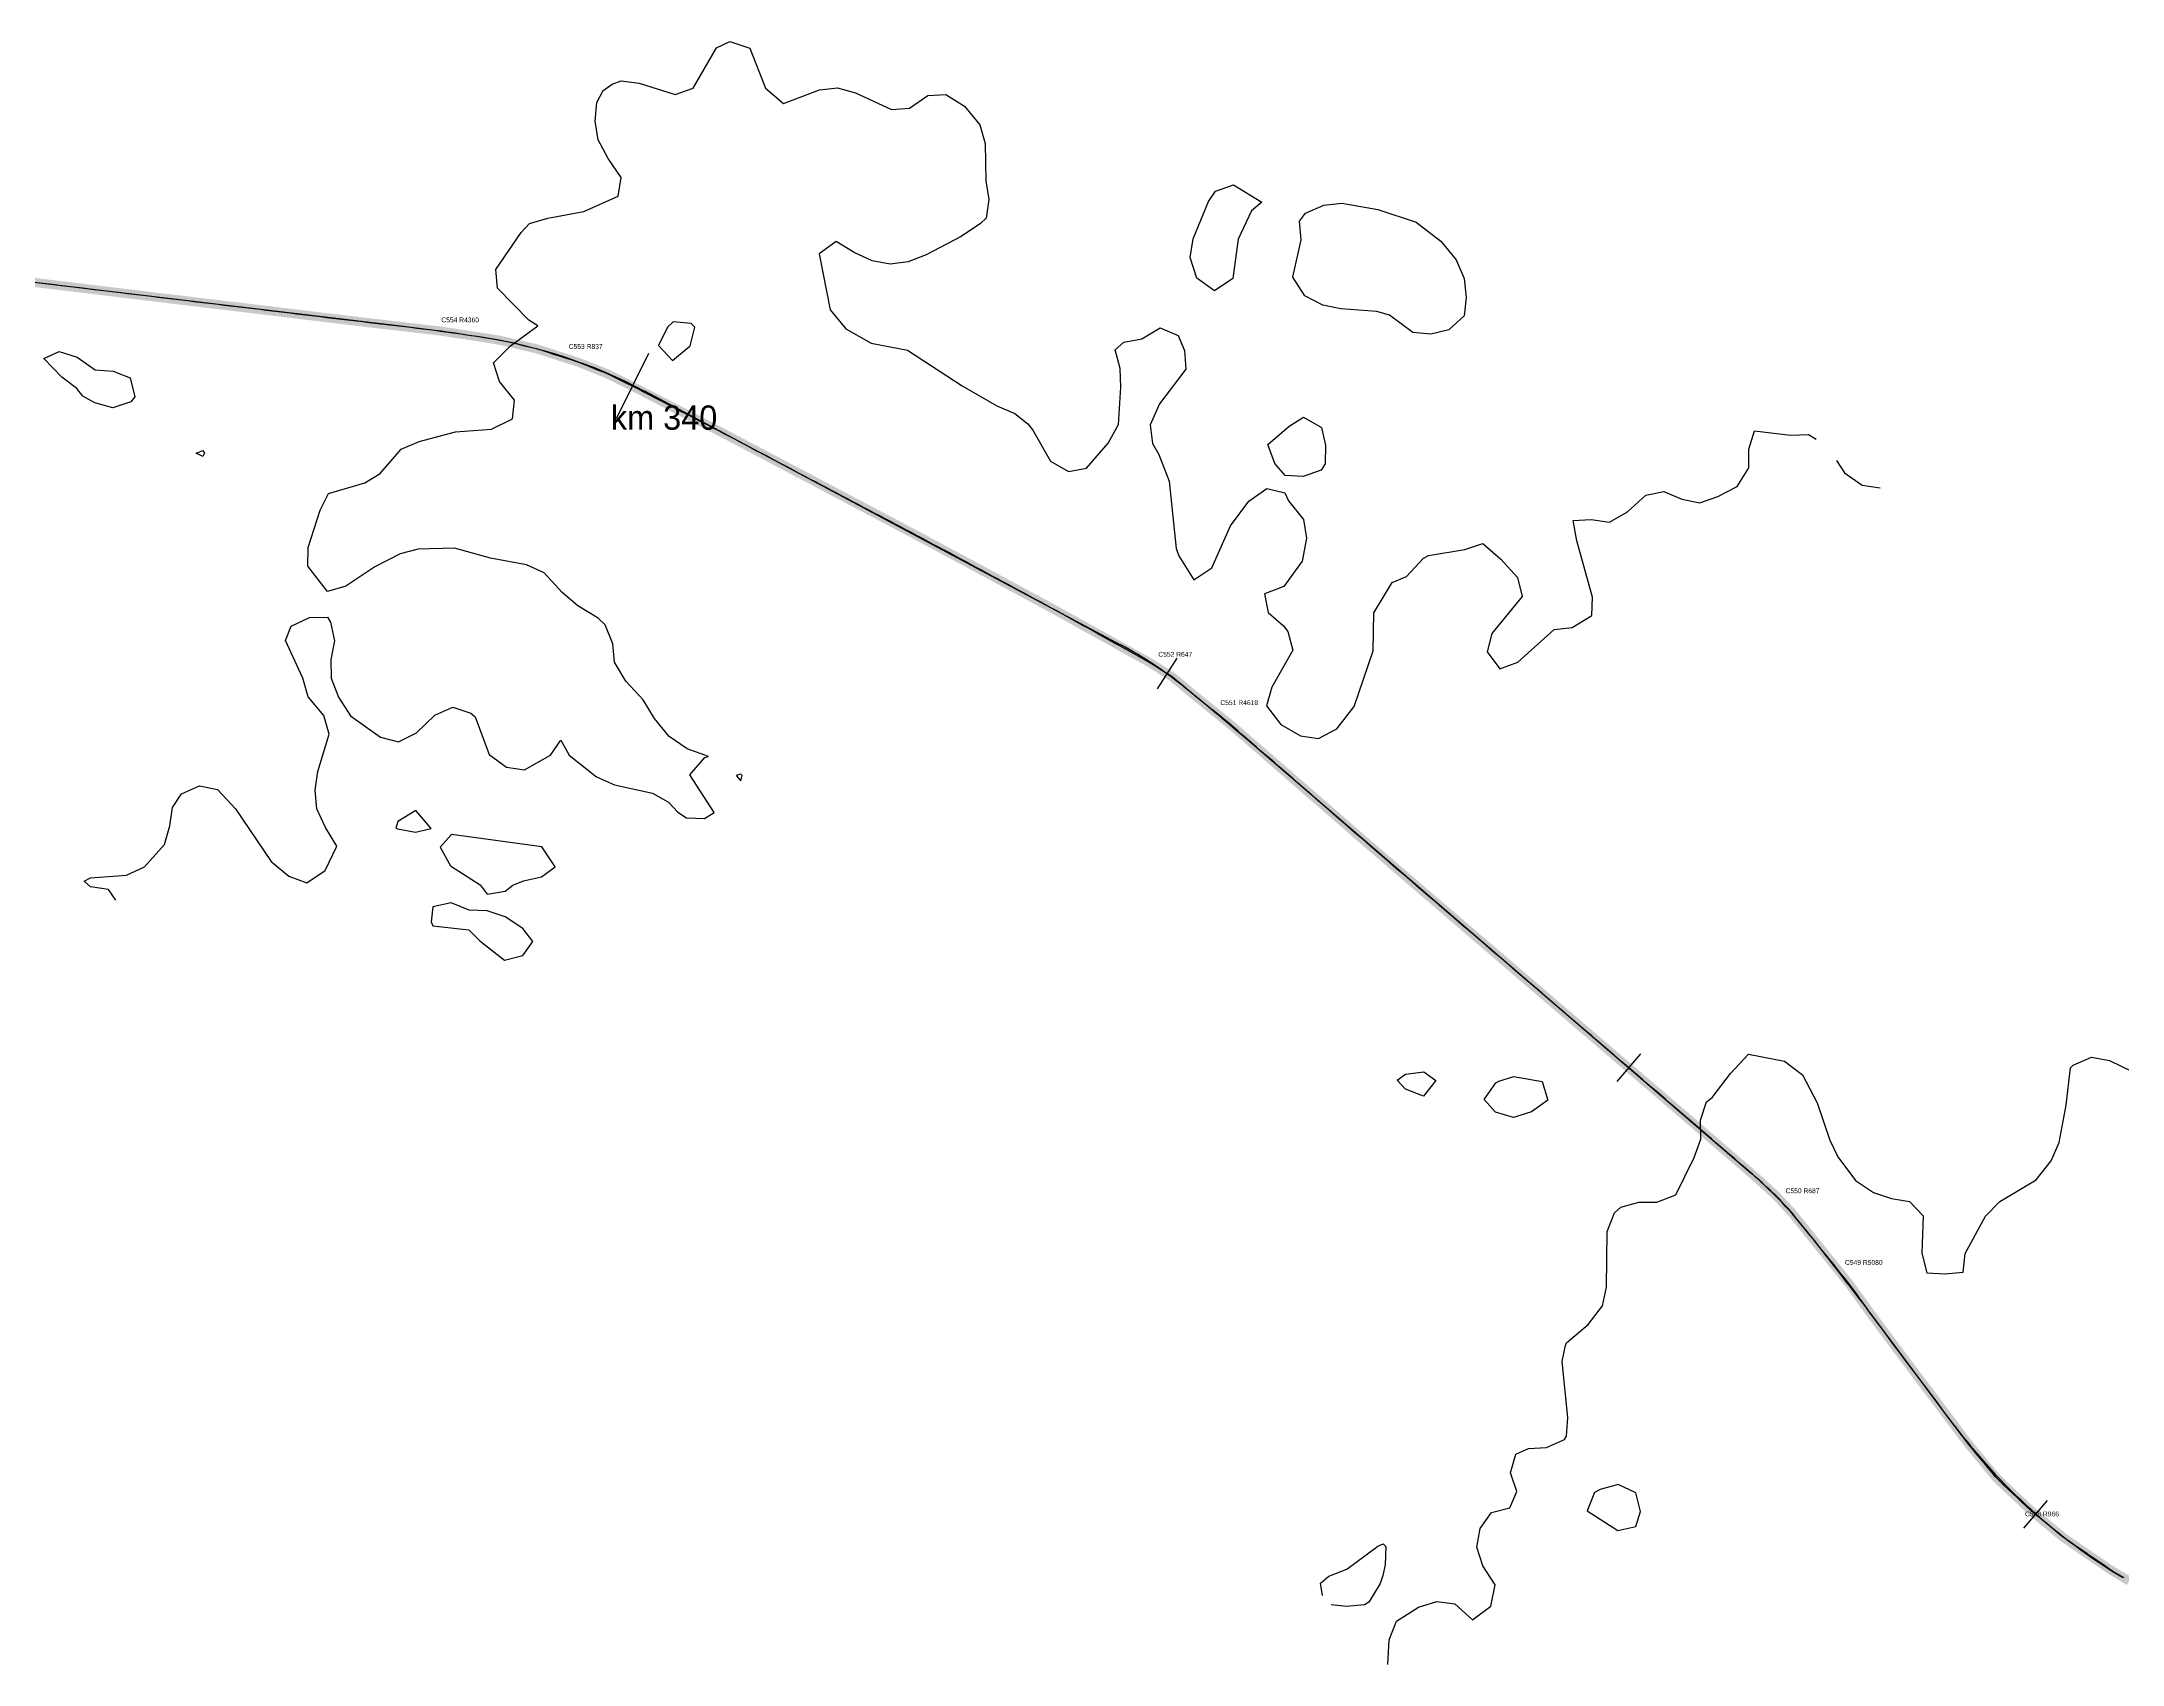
# Model space of a CAD drawing. Header units: metres. Extents: x 697254 to 930473, y 8023396 to 8227001.
# Drawn here: x 708284 to 711712, y 8220235 to 8222910 of the extents above; entities that cross this region are included whole.
import ezdxf

# ---------------------------------------------------------------- set-up
doc = ezdxf.new("R2010")
doc.units = ezdxf.units.M
for name, color, linetype in [('ALIGNMENT_FITTED', 4, 'Continuous'), ('CENTRELINE', 7, 'Continuous'), ('CHAINAGE', 7, 'Continuous'), ('CONTOUR_10M', 33, 'Continuous'), ('CURVE_LABELS', 4, 'Continuous'), ('GRADE_0-4', 3, 'Continuous')]:
    doc.layers.add(name, color=color, linetype=linetype)

msp = doc.modelspace()

# ---------------------------------------------------------------- linework, layer by layer
at = {"layer": 'ALIGNMENT_FITTED'}
for p, q in [((708871.1, 8222441.3), (707362, 8222621.2)), ((710062.3, 8221915.5), (709278, 8222333.6)), ((711101, 8221044.7), (710266.9, 8221762.3)), ((711435.8, 8220628.8), (711297.3, 8220814))]:
    msp.add_line(p, q, dxfattribs=at)
for centre, radius, start, end in [((708354.9, 8218112), 4360, 81.3571, 83.2003), ((708884.3, 8221594.9), 837, 61.9396, 81.3571), ((709757.9, 8221344.4), 647.2, 50.9281, 61.9396), ((707254.8, 8218261.4), 4618.4, 49.2925, 50.9281), ((710652.8, 8220523.8), 687.2, 38.8054, 49.2925), ((707229.4, 8217770.8), 5080.2, 36.8, 38.8054), ((712209.6, 8221207.6), 966.3, -143.2, -120.9653)]:
    msp.add_arc(centre, radius, start, end, dxfattribs=at)
at = {"layer": 'CENTRELINE'}
msp.add_polyline3d([(711715.1, 8220377.9, 445.1), (711706.5, 8220383.1, 445), (711697.9, 8220388.2, 444.9), (711689.4, 8220393.5, 444.8), (711681.2, 8220399.2, 444.8), (711672.9, 8220404.8, 444.8), (711664.7, 8220410.5, 444.7), (711656.4, 8220416.2, 444.7), (711648.2, 8220421.8, 444.5), (711639.9, 8220427.5, 444.4), (711631.7, 8220433.1, 444.3), (711623.5, 8220438.8, 444.2), (711615.2, 8220444.5, 444), (711607.5, 8220450.8, 443.7), (711599.8, 8220457.2, 443.4), (711592.1, 8220463.6, 443.3), (711584.4, 8220470, 443.2), (711576.7, 8220476.3, 443.1), (711569, 8220482.7, 442.9), (711561.4, 8220489.2, 442.7), (711554.1, 8220496.1, 442.5), (711546.9, 8220503, 442.5), (711539.6, 8220509.8, 442.7), (711532.3, 8220516.7, 442.6), (711525, 8220523.6, 442.5), (711517.8, 8220530.4, 442.4), (711510.5, 8220537.3, 442.5), (711503.5, 8220544.4, 442.7), (711497.1, 8220552.1, 442.8), (711490.7, 8220559.8, 442.9), (711484.4, 8220567.5, 443), (711478, 8220575.3, 443.2), (711471.7, 8220583, 443.1), (711465.3, 8220590.7, 443.1), (711459, 8220598.4, 443.2), (711452.9, 8220606.4, 443.4), (711446.9, 8220614.4, 443.4), (711440.9, 8220622.4, 443.2), (711434.9, 8220630.4, 443.1), (711428.8, 8220638.4, 443), (711422.8, 8220646.3, 443.1), (711416.8, 8220654.3, 443), (711410.8, 8220662.3, 442.9), (711404.8, 8220670.3, 442.8), (711398.8, 8220678.3, 442.6), (711392.8, 8220686.3, 442.4), (711386.8, 8220694.3, 442.1), (711380.7, 8220702.3, 442.1), (711374.7, 8220710.3, 442.1), (711368.7, 8220718.3, 442.1), (711362.7, 8220726.3, 442.1), (711356.7, 8220734.3, 442.2), (711350.7, 8220742.3, 442.3), (711344.7, 8220750.3, 442.5), (711338.7, 8220758.3, 442.8), (711332.8, 8220766.3, 442.9), (711326.8, 8220774.4, 442.9), (711320.8, 8220782.4, 443), (711314.9, 8220790.4, 443), (711308.9, 8220798.4, 443), (711302.9, 8220806.5, 442.9), (711297, 8220814.5, 442.9), (711291.2, 8220822.6, 442.8), (711285.3, 8220830.7, 442.6), (711279.5, 8220838.9, 442.5), (711273.6, 8220847, 442.4), (711267.8, 8220855.1, 442.3), (711261.8, 8220863.1, 442.3), (711255.5, 8220870.9, 442.2), (711249.2, 8220878.7, 442.2), (711243, 8220886.5, 442.3), (711236.7, 8220894.3, 442.3), (711230.4, 8220902.1, 442.3), (711224.2, 8220909.8, 442.4), (711217.9, 8220917.6, 442.4), (711211.6, 8220925.4, 442.4), (711205.4, 8220933.2, 442.3), (711199.1, 8220941, 442.3), (711192.8, 8220948.8, 442.4), (711186.6, 8220956.6, 442.6), (711180.3, 8220964.4, 442.6), (711174, 8220972.2, 442.6), (711167.8, 8220980, 442.6), (711161, 8220987.3, 442.6), (711154.2, 8220994.7, 442.6), (711147.4, 8221002, 442.6), (711140.4, 8221009.2, 442.6), (711133, 8221015.9, 442.5), (711125.6, 8221022.7, 442.3), (711118.2, 8221029.4, 442.1), (711110.9, 8221036.1, 441.9), (711103.3, 8221042.7, 441.7), (711095.8, 8221049.3, 441.4), (711088.2, 8221055.8, 441.2), (711080.6, 8221062.3, 440.9), (711073.1, 8221068.9, 440.7), (711065.5, 8221075.4, 440.6), (711057.9, 8221081.9, 440.6), (711050.3, 8221088.5, 440.5), (711042.8, 8221095, 440.4), (711035.2, 8221101.5, 440.2), (711027.6, 8221108.1, 440), (711020, 8221114.6, 439.9), (711012.5, 8221121.1, 439.9), (711004.9, 8221127.7, 439.9), (710997.3, 8221134.2, 439.7), (710989.8, 8221140.7, 439.4), (710982.2, 8221147.3, 439.2), (710974.6, 8221153.8, 439.2), (710967, 8221160.3, 439.3), (710959.4, 8221166.9, 439.3), (710951.9, 8221173.4, 439.3), (710944.3, 8221179.9, 439.2), (710936.7, 8221186.4, 439.3), (710929.1, 8221192.9, 439.5), (710921.5, 8221199.4, 439.5), (710913.9, 8221205.9, 439.4), (710906.3, 8221212.4, 439.2), (710898.7, 8221219, 439.2), (710891.1, 8221225.5, 439.3), (710883.5, 8221232, 439), (710875.9, 8221238.5, 438.8), (710868.4, 8221245, 438.7), (710860.8, 8221251.5, 438.7), (710853.2, 8221258, 438.8), (710845.6, 8221264.5, 438.7), (710838, 8221271.1, 438.7), (710830.4, 8221277.6, 438.8), (710822.8, 8221284.1, 438.6), (710815.2, 8221290.6, 438.2), (710807.6, 8221297.1, 437.8), (710800, 8221303.6, 437.4), (710792.4, 8221310.1, 437.2), (710784.9, 8221316.6, 437), (710777.3, 8221323.1, 436.8), (710769.7, 8221329.7, 436.6), (710762.1, 8221336.2, 436.6), (710754.5, 8221342.7, 436.6), (710746.9, 8221349.2, 436.6), (710739.3, 8221355.7, 436.6), (710731.7, 8221362.2, 436.4), (710724.1, 8221368.7, 436.2), (710716.5, 8221375.2, 436.1), (710708.9, 8221381.8, 436), (710701.4, 8221388.3, 436), (710693.8, 8221394.8, 436.1), (710686.2, 8221401.3, 436.2), (710678.6, 8221407.8, 436.3), (710671, 8221414.3, 436.3), (710663.4, 8221420.8, 436.1), (710655.8, 8221427.3, 436), (710648.2, 8221433.8, 435.7), (710640.6, 8221440.4, 435.3), (710633, 8221446.9, 434.8), (710625.4, 8221453.4, 434.3), (710617.9, 8221459.9, 434), (710610.3, 8221466.4, 434), (710602.7, 8221472.9, 433.9), (710595.1, 8221479.5, 434.1), (710587.5, 8221486, 434.1), (710579.9, 8221492.5, 434.1), (710572.3, 8221499, 434.1), (710564.7, 8221505.5, 434), (710557.2, 8221512, 434), (710549.6, 8221518.6, 434), (710542, 8221525.1, 434), (710534.4, 8221531.6, 434.1), (710526.8, 8221538.1, 434), (710519.2, 8221544.6, 433.8), (710511.6, 8221551.1, 433.5), (710504.1, 8221557.7, 433.4), (710496.5, 8221564.2, 433.3), (710488.9, 8221570.7, 433.4), (710481.3, 8221577.2, 433.6), (710473.7, 8221583.8, 433.7), (710466.2, 8221590.3, 433.7), (710458.6, 8221596.9, 433.6), (710451.1, 8221603.4, 433.3), (710443.5, 8221610, 433), (710436, 8221616.6, 432.7), (710428.5, 8221623.1, 432.4), (710420.9, 8221629.7, 432.2), (710413.4, 8221636.3, 432.3), (710405.8, 8221642.8, 432.3), (710398.3, 8221649.4, 432.2), (710390.7, 8221656, 432), (710383.2, 8221662.5, 431.7), (710375.6, 8221669.1, 431.5), (710368.1, 8221675.6, 431.3), (710360.5, 8221682.2, 431.2), (710353, 8221688.8, 431.1), (710345.4, 8221695.3, 431), (710337.9, 8221701.9, 431.1), (710330.4, 8221708.5, 431.2), (710322.8, 8221715, 431.4), (710315.3, 8221721.6, 431.6), (710307.7, 8221728.2, 431.5), (710300.2, 8221734.7, 431.3), (710292.6, 8221741.3, 431.2), (710285.1, 8221747.8, 431.1), (710277.5, 8221754.4, 431.2), (710270, 8221761, 431.1), (710262.4, 8221767.5, 431), (710254.9, 8221774.1, 431.2), (710247.3, 8221780.7, 431.7), (710239.6, 8221787, 432.2), (710231.8, 8221793.3, 431.9), (710224, 8221799.6, 431.9), (710216.3, 8221805.9, 432.1), (710208.5, 8221812.2, 432.4), (710200.7, 8221818.5, 432.1), (710193, 8221824.8, 431.7), (710185.2, 8221831.1, 431.4), (710177.5, 8221837.4, 431.3), (710169.8, 8221843.9, 431.4), (710162.2, 8221850.3, 431.4), (710154.5, 8221856.7, 431.4), (710146.7, 8221863, 431.4), (710138.3, 8221868.3, 431.6), (710129.9, 8221873.7, 432), (710121.4, 8221879.1, 432.4), (710113, 8221884.5, 432.5), (710104.4, 8221889.6, 432.5), (710095.6, 8221894.4, 432.7), (710086.9, 8221899.3, 432.6), (710078.1, 8221904.1, 432.5), (710069.4, 8221909, 432.4), (710060.7, 8221913.9, 432.4), (710051.9, 8221918.7, 432.5), (710043.2, 8221923.6, 432.6), (710034.4, 8221928.4, 432.7), (710025.7, 8221933.3, 432.7), (710017, 8221938.2, 432.7), (710008.2, 8221943, 432.6), (709999.5, 8221947.9, 432.5), (709990.7, 8221952.7, 432.4), (709982, 8221957.6, 432.4), (709973.3, 8221962.5, 432.4), (709964.5, 8221967.3, 432.7), (709955.8, 8221972.2, 433.1), (709947, 8221977, 433.4), (709938.2, 8221981.8, 433.7), (709929.4, 8221986.5, 434), (709920.6, 8221991.2, 434.3), (709911.8, 8221996, 434.5), (709903, 8222000.7, 434.6), (709894.2, 8222005.5, 434.6), (709885.4, 8222010.2, 434.5), (709876.6, 8222015, 434.4), (709867.8, 8222019.7, 434.5), (709859, 8222024.5, 434.8), (709850.2, 8222029.2, 435.1), (709841.4, 8222034, 435.6), (709832.6, 8222038.7, 435.7), (709823.8, 8222043.5, 435.5), (709815, 8222048.2, 434.9), (709806.2, 8222053, 434.5), (709797.4, 8222057.7, 434.3), (709788.6, 8222062.4, 434.4), (709779.7, 8222067.2, 434.6), (709770.9, 8222071.9, 434.8), (709762.1, 8222076.7, 434.7), (709753.3, 8222081.4, 434.5), (709744.5, 8222086.2, 434.3), (709735.7, 8222090.9, 434.3), (709726.9, 8222095.6, 434.4), (709718, 8222100.3, 434.4), (709709.2, 8222104.9, 434.4), (709700.4, 8222109.6, 434.4), (709691.5, 8222114.3, 434.4), (709682.7, 8222119, 434.5), (709673.8, 8222123.6, 434.5), (709665, 8222128.3, 434.4), (709656.1, 8222133, 434.2), (709647.3, 8222137.7, 434), (709638.5, 8222142.3, 433.7), (709629.6, 8222147, 433.6), (709620.8, 8222151.7, 433.6), (709611.9, 8222156.4, 433.8), (709603.1, 8222161, 434.1), (709594.3, 8222165.7, 434.2), (709585.4, 8222170.4, 434.1), (709576.6, 8222175.1, 433.9), (709567.7, 8222179.7, 433.7), (709558.9, 8222184.4, 433.7), (709550.1, 8222189.1, 433.8), (709541.2, 8222193.8, 433.9), (709532.4, 8222198.4, 433.9), (709523.5, 8222203.1, 433.5), (709514.7, 8222207.8, 433.2), (709505.8, 8222212.5, 433.1), (709497, 8222217.1, 433.2), (709488.2, 8222221.8, 433.4), (709479.3, 8222226.5, 433.3), (709470.5, 8222231.2, 433.2), (709461.6, 8222235.8, 432.8), (709452.8, 8222240.5, 432.6), (709444, 8222245.2, 432.4), (709435.1, 8222249.9, 432.4), (709426.3, 8222254.5, 432.5), (709417.4, 8222259.2, 432.6), (709408.6, 8222263.8, 432.6), (709399.7, 8222268.4, 432.6), (709390.8, 8222273, 432.5), (709381.9, 8222277.6, 432.5), (709373, 8222282.2, 432.6), (709364.2, 8222286.8, 432.7), (709355.3, 8222291.4, 432.4), (709346.4, 8222296, 432.1), (709337.5, 8222300.6, 431.8), (709328.6, 8222305.2, 431.5), (709319.8, 8222309.8, 431.4), (709310.9, 8222314.4, 431.3), (709302, 8222319, 431.4), (709293.1, 8222323.6, 431.3), (709284.2, 8222328.2, 431.3), (709275.4, 8222332.9, 431.4), (709266.5, 8222337.5, 431.5), (709257.6, 8222342, 431.9), (709248.6, 8222346.4, 432.3), (709239.6, 8222350.9, 432.5), (709230.7, 8222355.3, 432.2), (709221.7, 8222359.8, 431.7), (709212.6, 8222363.9, 431.3), (709203.3, 8222367.6, 431), (709194, 8222371.3, 430.8), (709184.7, 8222375, 430.6), (709175.5, 8222378.7, 430.4), (709166.1, 8222382.3, 430.6), (709156.6, 8222385.4, 430.8), (709147.1, 8222388.4, 430.9), (709137.6, 8222391.5, 430.8), (709128, 8222394.5, 430.7), (709118.5, 8222397.6, 430.7), (709109, 8222400.7, 430.6), (709099.5, 8222403.7, 430.5), (709089.8, 8222406, 430.6), (709080, 8222408.3, 430.5), (709070.3, 8222410.6, 430.4), (709060.5, 8222412.8, 430.2), (709050.8, 8222415.1, 430), (709041, 8222417.3, 429.7), (709031.2, 8222419.2, 429.4), (709021.3, 8222420.7, 429), (709011.5, 8222422.3, 428.6), (709001.6, 8222423.8, 428.3), (708991.7, 8222425.3, 427.9), (708981.8, 8222426.8, 427.5), (708971.9, 8222428.3, 427.2), (708962, 8222429.8, 427), (708952.1, 8222431.3, 426.9), (708942.2, 8222432.8, 426.8), (708932.3, 8222434, 426.8), (708922.4, 8222435.1, 426.9), (708912.4, 8222436.3, 426.9), (708902.5, 8222437.4, 426.9), (708892.6, 8222438.6, 426.8), (708882.6, 8222439.7, 426.7), (708872.7, 8222440.9, 426.7), (708862.8, 8222442.1, 426.9), (708852.8, 8222443.2, 427), (708842.9, 8222444.4, 427), (708833, 8222445.5, 426.8), (708823, 8222446.7, 426.6), (708813.1, 8222447.9, 426.6), (708803.2, 8222449, 426.7), (708793.2, 8222450.2, 426.7), (708783.3, 8222451.4, 426.7), (708773.4, 8222452.6, 426.6), (708763.4, 8222453.8, 426.5), (708753.5, 8222455, 426.5), (708743.6, 8222456.2, 426.6), (708733.7, 8222457.4, 426.6), (708723.7, 8222458.6, 426.6), (708713.8, 8222459.8, 426.5), (708703.9, 8222461, 426.4), (708693.9, 8222462.2, 426.3), (708684, 8222463.4, 426.3), (708674.1, 8222464.6, 426.3), (708664.2, 8222465.8, 426.1), (708654.2, 8222467, 425.9), (708644.3, 8222468.2, 425.7), (708634.4, 8222469.4, 425.8), (708624.4, 8222470.6, 425.9), (708614.5, 8222471.8, 426.1), (708604.6, 8222473, 426), (708594.6, 8222474.1, 426), (708584.7, 8222475.3, 425.9), (708574.8, 8222476.5, 425.9), (708564.9, 8222477.7, 425.9), (708554.9, 8222478.9, 426), (708545, 8222480.1, 425.8), (708535.1, 8222481.3, 425.6), (708525.1, 8222482.5, 425.4), (708515.2, 8222483.7, 425.2), (708505.3, 8222484.9, 425), (708495.3, 8222486.1, 424.8), (708485.4, 8222487.3, 424.8), (708475.5, 8222488.5, 425), (708465.6, 8222489.7, 425.1), (708455.6, 8222490.9, 425.1), (708445.7, 8222492.1, 425), (708435.8, 8222493.3, 425), (708425.8, 8222494.5, 424.9), (708415.9, 8222495.7, 424.9), (708406, 8222496.9, 424.8), (708396.1, 8222498.1, 424.8), (708386.1, 8222499.3, 424.7), (708376.2, 8222500.5, 424.5), (708366.3, 8222501.7, 424.6), (708356.3, 8222502.9, 424.6), (708346.4, 8222504.1, 424.7), (708336.5, 8222505.3, 424.7), (708326.6, 8222506.5, 424.8), (708316.6, 8222507.7, 424.9), (708306.7, 8222508.9, 425.1), (708296.8, 8222510.1, 425.4), (708286.8, 8222511.3, 425.7), (708276.9, 8222512.5, 425.4)], dxfattribs=at)
at = {"layer": 'CHAINAGE'}
for p, q in [((709284.2, 8222395.7), (709230.9, 8222288.2)), ((710154.5, 8221893.6), (710122.1, 8221843.1)), ((710918.3, 8221241.7), (710879.2, 8221196.2)), ((711588.5, 8220505.5), (711549.4, 8220460))]:
    msp.add_line(p, q, dxfattribs=at)
at = {"layer": 'CONTOUR_10M'}
for points, elevation in [([(708406.5, 8221495), (708394.1, 8221512.6), (708364.4, 8221517.2), (708354, 8221526.3), (708364.6, 8221532), (708424, 8221536.3), (708453.9, 8221550), (708486.7, 8221586.5), (708495.4, 8221617.2), (708499.9, 8221647.9), (708514.5, 8221670.4), (708544.3, 8221683.3), (708574, 8221677.1), (708603.4, 8221645.5), (708662.1, 8221558.7), (708691.6, 8221534.3), (708721.2, 8221523.4), (708751.1, 8221544.1), (708770.8, 8221583.8), (708751.7, 8221614.8), (708737.5, 8221645.6), (708734.9, 8221676.4), (708739.1, 8221707.1), (708757.7, 8221768.4), (708749.2, 8221799.3), (708723.1, 8221830.2), (708714.7, 8221861.1), (708685.8, 8221922.8), (708695.5, 8221946.7), (708725.3, 8221960.6), (708755, 8221961.3), (708759.9, 8221952.9), (708766.6, 8221922.1), (708760.8, 8221891.4), (708761, 8221860.6), (708773.2, 8221829.8), (708793, 8221798.8), (708842.4, 8221763.5), (708872, 8221755.9), (708901.9, 8221770.7), (708931.9, 8221800), (708961.7, 8221813.2), (708991.4, 8221803), (708998.4, 8221796.9), (709021.3, 8221735.2), (709050, 8221714.3), (709079.7, 8221709.5), (709122.4, 8221734.2), (709139.6, 8221758.9), (709153.3, 8221733.9), (709198.5, 8221698.4), (709228.1, 8221685.1), (709290.6, 8221671.2), (709317, 8221656.7), (709332.6, 8221640), (709346.4, 8221630.7), (709376.2, 8221629.6), (709392.3, 8221639.5), (709352, 8221701.3), (709377.1, 8221730.2), (709382.7, 8221731.8), (709347.5, 8221744.6), (709318, 8221764.8), (709293.7, 8221794.1), (709275, 8221825), (709246.8, 8221856), (709227.8, 8221887), (709225.4, 8221917.7), (709212.8, 8221948.6), (709200.9, 8221959.6), (709167.8, 8221979.8), (709141.9, 8222001.9), (709112.4, 8222034.2), (709082.8, 8222047.5), (709023.5, 8222058.6), (708964.2, 8222074.9), (708904.7, 8222073.3), (708874.9, 8222065.6), (708833.1, 8222044.4), (708785.2, 8222012.4), (708755.4, 8222003.5), (708722.9, 8222045.5), (708723.5, 8222076.2), (708742.9, 8222137.5), (708757, 8222165.2), (708816.6, 8222183), (708841.7, 8222198.1), (708876.6, 8222238.5), (708906.4, 8222250.7), (708966, 8222267.1), (709025.5, 8222271.3), (709059.9, 8222288.2), (709063.2, 8222318.9), (709038.3, 8222349.9), (709028.7, 8222380.8), (709056.5, 8222408.5), (709101.8, 8222441.6), (709086.7, 8222450.9), (709035, 8222503.7), (709032.6, 8222534.4), (709074.2, 8222595.5), (709088.2, 8222610.1), (709118, 8222618.9), (709177.5, 8222630.1), (709234.3, 8222655.5), (709239.2, 8222686.2), (709217.4, 8222717.2), (709200.9, 8222748.1), (709196.1, 8222778.9), (709198.9, 8222809.6), (709209.1, 8222829.6), (709224, 8222840.1), (709239, 8222845.3), (709268.7, 8222841.6), (709328, 8222822.7), (709357.8, 8222833.3), (709395.9, 8222899.9), (709418, 8222910), (709451, 8222899.4), (709476.7, 8222833.2), (709506.2, 8222808), (709565.9, 8222830.4), (709595.6, 8222833.6), (709625.3, 8222825.4), (709684.5, 8222798), (709714.2, 8222800.4), (709744.2, 8222821), (709773.9, 8222823), (709804.6, 8222803.8), (709829.8, 8222772.9), (709838.5, 8222742), (709839.6, 8222680.5), (709844.5, 8222649.7), (709840.3, 8222619), (709831.3, 8222610), (709799.1, 8222588.7), (709741.7, 8222558.8), (709711.8, 8222547.1), (709682.1, 8222543.4), (709652.4, 8222548.8), (709622.8, 8222562.3), (709593.2, 8222580.3), (709565, 8222560.2), (709583.1, 8222467.7), (709609.1, 8222436.8), (709651.1, 8222413.1), (709710.5, 8222401.7), (709800.9, 8222342.7), (709858.2, 8222309.9), (709887.8, 8222297.2), (709909, 8222280.2), (709917.3, 8222269.5), (709946.1, 8222218.4), (709976.1, 8222201.7), (710005.9, 8222206.8), (710041.2, 8222248.2), (710058.5, 8222278.8), (710062.5, 8222340.2), (710060.9, 8222371), (710052.7, 8222401.8), (710067.3, 8222414.5), (710097.1, 8222420.1), (710127, 8222438.1), (710156.6, 8222425.8), (710167.1, 8222400.7), (710169.6, 8222370), (710125.8, 8222312.8), (710110.4, 8222278.3), (710114.2, 8222247.5), (710125, 8222229.3), (710141.7, 8222185.7), (710153.3, 8222074.8), (710157.7, 8222062.6), (710182.5, 8222023), (710212.4, 8222042.8), (710242.8, 8222111.8), (710272.9, 8222152.7), (710302.8, 8222173.3), (710332.5, 8222166.1), (710338.6, 8222153.1), (710363.2, 8222122.2), (710368, 8222091.4), (710361.2, 8222053.8), (710331, 8222012), (710298.9, 8221999.8), (710304.9, 8221969), (710330.4, 8221947.3), (710337.3, 8221937.9), (710345.4, 8221907.1), (710311.2, 8221845.9), (710302.5, 8221815.3), (710325.9, 8221784.3), (710358.4, 8221765.6), (710388.1, 8221761.3), (710418, 8221777.1), (710446.7, 8221813.9), (710477.8, 8221905.9), (710479.2, 8221968.5), (710509.5, 8222018.6), (710533.1, 8222028.3), (710561.1, 8222058.8), (710569.3, 8222062.8), (710628.9, 8222072.8), (710658.7, 8222082.6), (710688.2, 8222057), (710715.9, 8222026.6), (710723.7, 8221995.7), (710673.5, 8221934.7), (710665.6, 8221904.1), (710686.5, 8221876.5), (710716.3, 8221887.1), (710776.3, 8221941), (710806, 8221944.2), (710838.5, 8221963.9), (710839.6, 8221994.6), (710813.3, 8222087.1), (710807.7, 8222120.6), (710837.4, 8222122.2), (710867.1, 8222117.7), (710897, 8222135.1), (710927, 8222162.4), (710956.8, 8222168.4), (710986.4, 8222156.1), (711016.1, 8222149.9), (711045.9, 8222160.4), (711077.8, 8222176.8), (711096.9, 8222207.4), (711096.9, 8222238.1), (711106.4, 8222268.6), (711165.8, 8222261.4), (711195.5, 8222262.2), (711208, 8222254.9)], 430), ([(710206.8, 8222646.3), (710218.3, 8222663.5), (710248.1, 8222673.9), (710294.3, 8222645.5), (710277.5, 8222631), (710255.6, 8222584.3), (710246.7, 8222519.8), (710216.7, 8222499.2), (710187.2, 8222520.3), (710176.2, 8222554.4), (710181.4, 8222585.1), (710206.8, 8222646.3)], 430), ([(710356.6, 8222614.1), (710366.6, 8222627.1), (710396.5, 8222640.6), (710426.2, 8222643.8), (710485.6, 8222633.4), (710548.7, 8222612.3), (710589.7, 8222581.2), (710614.5, 8222550.2), (710627.9, 8222519.3), (710631.4, 8222488.5), (710627.9, 8222457.8), (710602.6, 8222434.7), (710572.8, 8222428), (710543.1, 8222430.6), (710504.8, 8222459), (710484, 8222464.9), (710424.6, 8222469.8), (710394.9, 8222475.8), (710365.4, 8222491.1), (710345.6, 8222522), (710359.3, 8222583.4), (710356.6, 8222614.1)], 430), ([(709324.4, 8222447.9), (709315.3, 8222439.5), (709300.5, 8222408.9), (709323.8, 8222384.4), (709352.9, 8222408.4), (709360.5, 8222439.1), (709354.1, 8222445.3), (709324.4, 8222447.9)], 430), ([(708287.8, 8222387.7), (708313.3, 8222399.1), (708342.9, 8222389.7), (708372.4, 8222368.8), (708402.1, 8222366.8), (708429.8, 8222355.7), (708437.5, 8222324.8), (708431.4, 8222316.3), (708401.6, 8222306.6), (708371.9, 8222314.7), (708352.1, 8222325.6), (708342.4, 8222338), (708317.2, 8222356.7), (708287.8, 8222387.7)], 430), ([(710339.4, 8222276.1), (710363.4, 8222290.8), (710393, 8222274), (710399.5, 8222244.8), (710399, 8222214), (710392.3, 8222203.4), (710362.5, 8222193.4), (710332.8, 8222195), (710316.1, 8222214.8), (710304.2, 8222245.7), (710339.4, 8222276.1)], 430), ([(708538.8, 8222231.7), (708549.5, 8222235.9), (708552.5, 8222231.5), (708549.5, 8222226.3), (708538.8, 8222231.7)], 430), ([(711241.4, 8222219.7), (711254.3, 8222199.2), (711283.9, 8222179), (711313.4, 8222174.7)], 430), ([(709436.3, 8221702.8), (709428.3, 8221700.6), (709436.2, 8221691.8), (709438.4, 8221700.5), (709436.3, 8221702.8)], 430), ([(708870.8, 8221624.6), (708868, 8221613.7), (708870.7, 8221612.5), (708900.3, 8221606.8), (708925.9, 8221613.1), (708900.7, 8221643), (708870.8, 8221624.6)], 430), ([(708959.7, 8221603.1), (708940.7, 8221582.2), (708957.6, 8221551.3), (709006.9, 8221520.1), (709018.3, 8221504.7), (709048, 8221509.8), (709060.6, 8221519.6), (709077.9, 8221526.9), (709107.7, 8221533.5), (709130.5, 8221549.7), (709108.2, 8221583), (708959.7, 8221603.1)], 430), ([(708958.7, 8221490.5), (708928.9, 8221483.9), (708925.8, 8221459.4), (708928.6, 8221452.8), (708988, 8221445.8), (709006.1, 8221427.9), (709047, 8221396.2), (709076.8, 8221403.6), (709093.2, 8221427.1), (709077.2, 8221448.3), (709047.6, 8221467.7), (709018, 8221477.4), (708988.3, 8221478.2), (708958.7, 8221490.5)], 430), ([(710502.2, 8220235.4), (710504.3, 8220276.1), (710516.2, 8220306.8), (710552.8, 8220329.6), (710582.6, 8220339.2), (710612.3, 8220335.4), (710641.8, 8220308.7), (710671.7, 8220331.4), (710679, 8220366.7), (710658.5, 8220397.6), (710649, 8220428.5), (710654.4, 8220459.2), (710673.2, 8220485.9), (710703, 8220493.2), (710714.6, 8220520.1), (710704.2, 8220550.9), (710713.1, 8220581.6), (710733.7, 8220591.1), (710763.4, 8220592.7), (710793.3, 8220605.8), (710796.5, 8220611.5), (710798.6, 8220642.3), (710789.2, 8220734.6), (710794.7, 8220760.7), (710796.3, 8220765.3), (710832, 8220795.7), (710855.6, 8220826.2), (710862.2, 8220856.9), (710863.7, 8220949.1), (710875.4, 8220979.7), (710886.1, 8220989), (710915.9, 8220997), (710945.6, 8220997.1), (710976.7, 8221009.5), (711006.8, 8221070.7), (711017.7, 8221101.3), (711017.4, 8221132.1), (711027.3, 8221162.7), (711036.4, 8221169.5), (711066.5, 8221209.4), (711096.6, 8221241), (711155.9, 8221229.6), (711185.4, 8221207.3), (711209.4, 8221161), (711230.6, 8221099.3), (711243.6, 8221071.7), (711272.9, 8221032.8), (711302.5, 8221013.4), (711332.1, 8221003.2), (711361.8, 8220998.5), (711384.1, 8220974.9), (711381.9, 8220913.4), (711390.4, 8220880.9), (711420.1, 8220879.2), (711449.8, 8220881.9), (711453.5, 8220912.7), (711486.6, 8220973.9), (711510.4, 8220998.3), (711570.2, 8221034), (711594.9, 8221065.1), (711608.4, 8221095.7), (711620, 8221157.1), (711626.9, 8221218.5), (711631.5, 8221223.2), (711661.3, 8221236.1), (711691, 8221230.8), (711783.1, 8221186.3)], 440), ([(710517.7, 8221198.3), (710531.5, 8221208.4), (710561.2, 8221212.2), (710581.2, 8221197.7), (710560.8, 8221171.7), (710531.2, 8221183.6), (710517.7, 8221198.3)], 440), ([(710685.2, 8221196.8), (710709.8, 8221204.5), (710756.4, 8221196.1), (710765.9, 8221165.2), (710739, 8221146.1), (710709.1, 8221136.6), (710679.5, 8221145.5), (710660.7, 8221166.2), (710680, 8221193.8), (710685.2, 8221196.8)], 440), ([(710851.9, 8220523.8), (710842.5, 8220518.9), (710830.4, 8220488.2), (710881, 8220455.8), (710910.8, 8220462.8), (710918.7, 8220487.4), (710910.9, 8220518.2), (710881.7, 8220531.8), (710851.9, 8220523.8)], 440), ([(710394.3, 8220349.1), (710391, 8220369.4), (710404.7, 8220380.7), (710434.5, 8220392.6), (710485.5, 8220430), (710494.4, 8220434), (710498.7, 8220429.9), (710497.9, 8220399.2), (710493.9, 8220381.8), (710489.5, 8220368.5), (710471, 8220337.9), (710463.7, 8220333.6), (710433.9, 8220331), (710408.9, 8220333.7)], 440)]:
    msp.add_lwpolyline(points, dxfattribs=dict(at, elevation=elevation))
at = {"layer": 'GRADE_0-4', "const_width": 15}
msp.add_lwpolyline([(711723.6, 8220372.8), (711715.1, 8220377.9), (711706.5, 8220383.1), (711697.9, 8220388.2), (711689.4, 8220393.5), (711681.2, 8220399.2), (711672.9, 8220404.8), (711664.7, 8220410.5), (711656.4, 8220416.2), (711648.2, 8220421.8), (711639.9, 8220427.5), (711631.7, 8220433.1), (711623.5, 8220438.8), (711615.2, 8220444.5), (711607.5, 8220450.8), (711599.8, 8220457.2), (711592.1, 8220463.6), (711584.4, 8220470), (711576.7, 8220476.3), (711569, 8220482.7), (711561.4, 8220489.2), (711554.1, 8220496.1), (711546.9, 8220503), (711539.6, 8220509.8), (711532.3, 8220516.7), (711525, 8220523.6), (711517.8, 8220530.4), (711510.5, 8220537.3), (711503.5, 8220544.4), (711497.1, 8220552.1), (711490.7, 8220559.8), (711484.4, 8220567.5), (711478, 8220575.3), (711471.7, 8220583), (711465.3, 8220590.7), (711459, 8220598.4), (711452.9, 8220606.4), (711446.9, 8220614.4), (711440.9, 8220622.4), (711434.9, 8220630.4), (711428.8, 8220638.4), (711422.8, 8220646.3), (711416.8, 8220654.3), (711410.8, 8220662.3), (711404.8, 8220670.3), (711398.8, 8220678.3), (711392.8, 8220686.3), (711386.8, 8220694.3), (711380.7, 8220702.3), (711374.7, 8220710.3), (711368.7, 8220718.3), (711362.7, 8220726.3), (711356.7, 8220734.3), (711350.7, 8220742.3), (711344.7, 8220750.3), (711338.7, 8220758.3), (711332.8, 8220766.3), (711326.8, 8220774.4), (711320.8, 8220782.4), (711314.9, 8220790.4), (711308.9, 8220798.4), (711302.9, 8220806.5), (711297, 8220814.5), (711291.2, 8220822.6), (711285.3, 8220830.7), (711279.5, 8220838.9), (711273.6, 8220847), (711267.8, 8220855.1), (711261.8, 8220863.1), (711255.5, 8220870.9), (711249.2, 8220878.7), (711243, 8220886.5), (711236.7, 8220894.3), (711230.4, 8220902.1), (711224.2, 8220909.8), (711217.9, 8220917.6), (711211.6, 8220925.4), (711205.4, 8220933.2), (711199.1, 8220941), (711192.8, 8220948.8), (711186.6, 8220956.6), (711180.3, 8220964.4), (711174, 8220972.2), (711167.8, 8220980), (711161, 8220987.3), (711154.2, 8220994.7), (711147.4, 8221002), (711140.4, 8221009.2), (711133, 8221015.9), (711125.6, 8221022.7), (711118.2, 8221029.4), (711110.9, 8221036.1), (711103.3, 8221042.7), (711095.8, 8221049.3), (711088.2, 8221055.8), (711080.6, 8221062.3), (711073.1, 8221068.9), (711065.5, 8221075.4), (711057.9, 8221081.9), (711050.3, 8221088.5), (711042.8, 8221095), (711035.2, 8221101.5), (711027.6, 8221108.1), (711020, 8221114.6), (711012.5, 8221121.1), (711004.9, 8221127.7), (710997.3, 8221134.2), (710989.8, 8221140.7), (710982.2, 8221147.3), (710974.6, 8221153.8), (710967, 8221160.3), (710959.4, 8221166.9), (710951.9, 8221173.4), (710944.3, 8221179.9), (710936.7, 8221186.4), (710929.1, 8221192.9), (710921.5, 8221199.4), (710913.9, 8221205.9), (710906.3, 8221212.4), (710898.7, 8221219), (710891.1, 8221225.5), (710883.5, 8221232), (710875.9, 8221238.5), (710868.4, 8221245), (710860.8, 8221251.5), (710853.2, 8221258), (710845.6, 8221264.5), (710838, 8221271.1), (710830.4, 8221277.6), (710822.8, 8221284.1), (710815.2, 8221290.6), (710807.6, 8221297.1), (710800, 8221303.6), (710792.4, 8221310.1), (710784.9, 8221316.6), (710777.3, 8221323.1), (710769.7, 8221329.7), (710762.1, 8221336.2), (710754.5, 8221342.7), (710746.9, 8221349.2), (710739.3, 8221355.7), (710731.7, 8221362.2), (710724.1, 8221368.7), (710716.5, 8221375.2), (710708.9, 8221381.8), (710701.4, 8221388.3), (710693.8, 8221394.8), (710686.2, 8221401.3), (710678.6, 8221407.8), (710671, 8221414.3), (710663.4, 8221420.8), (710655.8, 8221427.3), (710648.2, 8221433.8), (710640.6, 8221440.4), (710633, 8221446.9), (710625.4, 8221453.4), (710617.9, 8221459.9), (710610.3, 8221466.4), (710602.7, 8221472.9), (710595.1, 8221479.5), (710587.5, 8221486), (710579.9, 8221492.5), (710572.3, 8221499), (710564.7, 8221505.5), (710557.2, 8221512), (710549.6, 8221518.6), (710542, 8221525.1), (710534.4, 8221531.6), (710526.8, 8221538.1), (710519.2, 8221544.6), (710511.6, 8221551.1), (710504.1, 8221557.7), (710496.5, 8221564.2), (710488.9, 8221570.7), (710481.3, 8221577.2), (710473.7, 8221583.8), (710466.2, 8221590.3), (710458.6, 8221596.9), (710451.1, 8221603.4), (710443.5, 8221610), (710436, 8221616.6), (710428.5, 8221623.1), (710420.9, 8221629.7), (710413.4, 8221636.3), (710405.8, 8221642.8), (710398.3, 8221649.4), (710390.7, 8221656), (710383.2, 8221662.5), (710375.6, 8221669.1), (710368.1, 8221675.6), (710360.5, 8221682.2), (710353, 8221688.8), (710345.4, 8221695.3), (710337.9, 8221701.9), (710330.4, 8221708.5), (710322.8, 8221715), (710315.3, 8221721.6), (710307.7, 8221728.2), (710300.2, 8221734.7), (710292.6, 8221741.3), (710285.1, 8221747.8), (710277.5, 8221754.4), (710270, 8221761), (710262.4, 8221767.5), (710254.9, 8221774.1), (710247.3, 8221780.7), (710239.6, 8221787), (710231.8, 8221793.3), (710224, 8221799.6), (710216.3, 8221805.9), (710208.5, 8221812.2), (710200.7, 8221818.5), (710193, 8221824.8), (710185.2, 8221831.1), (710177.5, 8221837.4), (710169.8, 8221843.9), (710162.2, 8221850.3), (710154.5, 8221856.7), (710146.7, 8221863), (710138.3, 8221868.3), (710129.9, 8221873.7), (710121.4, 8221879.1), (710113, 8221884.5), (710104.4, 8221889.6), (710095.6, 8221894.4), (710086.9, 8221899.3), (710078.1, 8221904.1), (710069.4, 8221909), (710060.7, 8221913.9), (710051.9, 8221918.7), (710043.2, 8221923.6), (710034.4, 8221928.4), (710025.7, 8221933.3), (710017, 8221938.2), (710008.2, 8221943), (709999.5, 8221947.9), (709990.7, 8221952.7), (709982, 8221957.6), (709973.3, 8221962.5), (709964.5, 8221967.3), (709955.8, 8221972.2), (709947, 8221977), (709938.2, 8221981.8), (709929.4, 8221986.5), (709920.6, 8221991.2), (709911.8, 8221996), (709903, 8222000.7), (709894.2, 8222005.5), (709885.4, 8222010.2), (709876.6, 8222015), (709867.8, 8222019.7), (709859, 8222024.5), (709850.2, 8222029.2), (709841.4, 8222034), (709832.6, 8222038.7), (709823.8, 8222043.5), (709815, 8222048.2), (709806.2, 8222053), (709797.4, 8222057.7), (709788.6, 8222062.4), (709779.7, 8222067.2), (709770.9, 8222071.9), (709762.1, 8222076.7), (709753.3, 8222081.4), (709744.5, 8222086.2), (709735.7, 8222090.9), (709726.9, 8222095.6), (709718, 8222100.3), (709709.2, 8222104.9), (709700.4, 8222109.6), (709691.5, 8222114.3), (709682.7, 8222119), (709673.8, 8222123.6), (709665, 8222128.3), (709656.1, 8222133), (709647.3, 8222137.7), (709638.5, 8222142.3), (709629.6, 8222147), (709620.8, 8222151.7), (709611.9, 8222156.4), (709603.1, 8222161), (709594.3, 8222165.7), (709585.4, 8222170.4), (709576.6, 8222175.1), (709567.7, 8222179.7), (709558.9, 8222184.4), (709550.1, 8222189.1), (709541.2, 8222193.8), (709532.4, 8222198.4), (709523.5, 8222203.1), (709514.7, 8222207.8), (709505.8, 8222212.5), (709497, 8222217.1), (709488.2, 8222221.8), (709479.3, 8222226.5), (709470.5, 8222231.2), (709461.6, 8222235.8), (709452.8, 8222240.5), (709444, 8222245.2), (709435.1, 8222249.9), (709426.3, 8222254.5), (709417.4, 8222259.2), (709408.6, 8222263.8), (709399.7, 8222268.4), (709390.8, 8222273), (709381.9, 8222277.6), (709373, 8222282.2), (709364.2, 8222286.8), (709355.3, 8222291.4), (709346.4, 8222296), (709337.5, 8222300.6), (709328.6, 8222305.2), (709319.8, 8222309.8), (709310.9, 8222314.4), (709302, 8222319), (709293.1, 8222323.6), (709284.2, 8222328.2), (709275.4, 8222332.9), (709266.5, 8222337.5), (709257.6, 8222342), (709248.6, 8222346.4), (709239.6, 8222350.9), (709230.7, 8222355.3), (709221.7, 8222359.8), (709212.6, 8222363.9), (709203.3, 8222367.6), (709194, 8222371.3), (709184.7, 8222375), (709175.5, 8222378.7), (709166.1, 8222382.3), (709156.6, 8222385.4), (709147.1, 8222388.4), (709137.6, 8222391.5), (709128, 8222394.5), (709118.5, 8222397.6), (709109, 8222400.7), (709099.5, 8222403.7), (709089.8, 8222406), (709080, 8222408.3), (709070.3, 8222410.6), (709060.5, 8222412.8), (709050.8, 8222415.1), (709041, 8222417.3), (709031.2, 8222419.2), (709021.3, 8222420.7), (709011.5, 8222422.3), (709001.6, 8222423.8), (708991.7, 8222425.3), (708981.8, 8222426.8), (708971.9, 8222428.3), (708962, 8222429.8), (708952.1, 8222431.3), (708942.2, 8222432.8), (708932.3, 8222434), (708922.4, 8222435.1), (708912.4, 8222436.3), (708902.5, 8222437.4), (708892.6, 8222438.6), (708882.6, 8222439.7), (708872.7, 8222440.9), (708862.8, 8222442.1), (708852.8, 8222443.2), (708842.9, 8222444.4), (708833, 8222445.5), (708823, 8222446.7), (708813.1, 8222447.9), (708803.2, 8222449), (708793.2, 8222450.2), (708783.3, 8222451.4), (708773.4, 8222452.6), (708763.4, 8222453.8), (708753.5, 8222455), (708743.6, 8222456.2), (708733.7, 8222457.4), (708723.7, 8222458.6), (708713.8, 8222459.8), (708703.9, 8222461), (708693.9, 8222462.2), (708684, 8222463.4), (708674.1, 8222464.6), (708664.2, 8222465.8), (708654.2, 8222467), (708644.3, 8222468.2), (708634.4, 8222469.4), (708624.4, 8222470.6), (708614.5, 8222471.8), (708604.6, 8222473), (708594.6, 8222474.1), (708584.7, 8222475.3), (708574.8, 8222476.5), (708564.9, 8222477.7), (708554.9, 8222478.9), (708545, 8222480.1), (708535.1, 8222481.3), (708525.1, 8222482.5), (708515.2, 8222483.7), (708505.3, 8222484.9), (708495.3, 8222486.1), (708485.4, 8222487.3), (708475.5, 8222488.5), (708465.6, 8222489.7), (708455.6, 8222490.9), (708445.7, 8222492.1), (708435.8, 8222493.3), (708425.8, 8222494.5), (708415.9, 8222495.7), (708406, 8222496.9), (708396.1, 8222498.1), (708386.1, 8222499.3), (708376.2, 8222500.5), (708366.3, 8222501.7), (708356.3, 8222502.9), (708346.4, 8222504.1), (708336.5, 8222505.3), (708326.6, 8222506.5), (708316.6, 8222507.7), (708306.7, 8222508.9), (708296.8, 8222510.1), (708286.8, 8222511.3), (708276.9, 8222512.5), (708267, 8222513.7)], dxfattribs=at)

# ---------------------------------------------------------------- texts
at = {"layer": 'CHAINAGE'}
msp.add_text('km 340', height=40, dxfattribs=at).set_placement((709222, 8222270.3))
at = {"layer": 'CURVE_LABELS'}
for s, p in [('C554 R4360', (708942.7, 8222447.3)), ('C553 R837', (709152.6, 8222403.6)), ('C552 R647', (710124, 8221896.2)), ('C551 R4618', (710226.3, 8221816.5)), ('C550 R687', (711157.5, 8221012)), ('C549 R5080', (711255.3, 8220893.9)), ('C548 R966', (711551.9, 8220479.3))]:
    msp.add_text(s, height=8, dxfattribs=at).set_placement(p)

doc.saveas('drawing.dxf')
